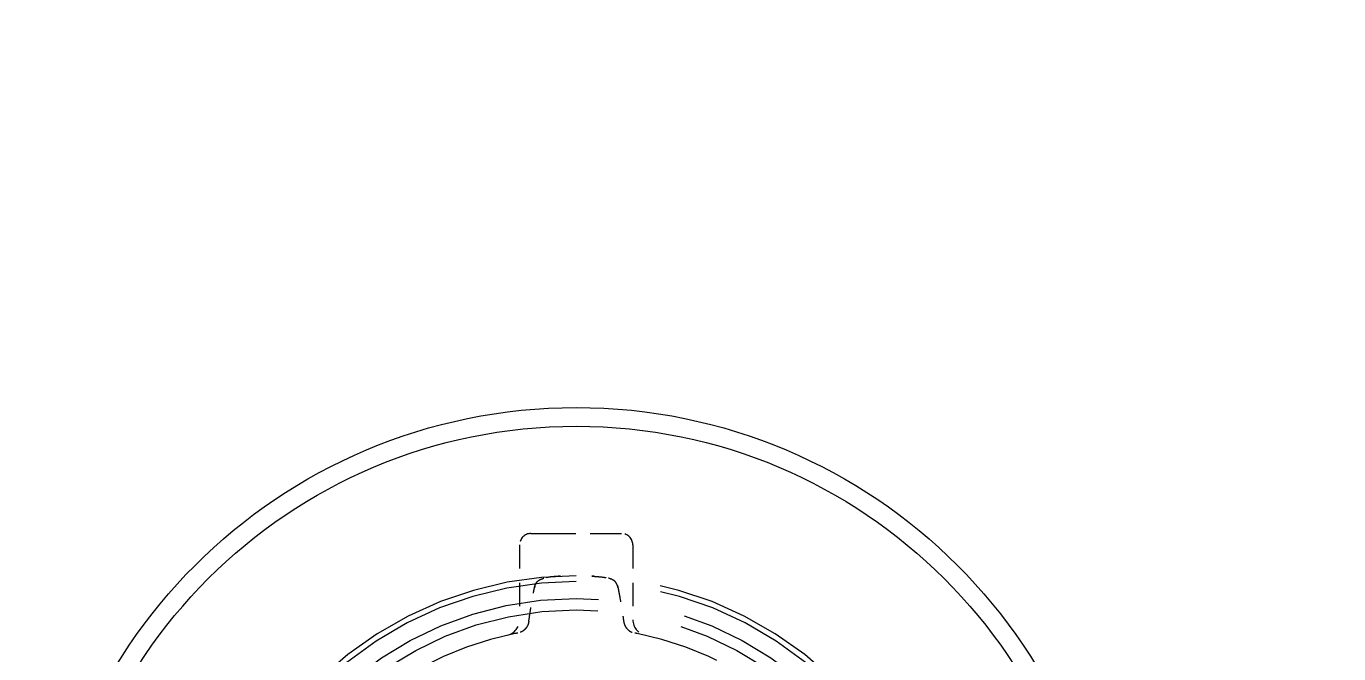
# Model space of a CAD drawing. Header units: inches. Extents: x 17 to 469, y 7 to 301.
# Drawn here: x 215.05 to 224.18, y 209.13 to 213.5 of the extents above; entities that cross this region are included whole.
import ezdxf

# ---------------------------------------------------------------- set-up
doc = ezdxf.new("R2010")
doc.units = ezdxf.units.IN
doc.header["$LTSCALE"] = 14
doc.header["$MEASUREMENT"] = 0
doc.linetypes.add('DASHED', pattern=[0.2067, 0.1654, -0.0413])
for name, color, linetype, lineweight in [('Dimension (ANSI)', 7, 'Continuous', 25), ('Hatch', 7, 'Continuous', 18), ('Hidden', 7, 'DASHED', 18), ('Visible', 7, 'Continuous', 18)]:
    doc.layers.add(name, color=color, linetype=linetype, lineweight=lineweight)
doc.styles.add('MEMCOR Medium', font='arial.ttf')
doc.dimstyles.new('Default (ANSI)', dxfattribs={"dimscale": 14, "dimtxt": 0.15, "dimasz": 0.098425, "dimexe": 0.125, "dimexo": 0.0625, "dimgap": 0.031496, "dimtad": 0, "dimtih": 1, "dimtoh": 1, "dimdec": 4, "dimrnd": 1e-08, "dimzin": 3, "dimdsep": 46, "dimlunit": 5, "dimtxsty": 'MEMCOR Medium', "dimcen": 0.09, "dimdle": 0.393701, "dimclrd": 256, "dimclre": 256, "dimclrt": 256, "dimadec": 0, "dimazin": 1, "dimtfac": 0.8, "dimtofl": 0, "dimtmove": 0, "dimatfit": 3, "dimfxl": 1, "dimfrac": 1, "dimtolj": 1, "dimtzin": 4, "dimlwd": -1, "dimlwe": -1, "dimarcsym": 0})

# ---------------------------------------------------------------- blocks, each defined once
blk = doc.blocks.new('*D30')
at = {"layer": 'Defpoints', "color": 0, "transparency": 16777216}
for p in [(238.908, 241.426), (198.7465, 201.4332), (238.908, 201.257)]:
    blk.add_point(p, dxfattribs=at)
at = {"layer": 'Dimension (ANSI)', "transparency": 16777216}
for p, q in [((198.7465, 202.3082), (198.7465, 243.176)), ((238.908, 202.132), (238.908, 243.176)), ((200.1244, 241.426), (210.4282, 241.426)), ((237.5301, 241.426), (227.2263, 241.426))]:
    blk.add_line(p, q, dxfattribs=at)
for points in [[(200.1244, 241.6556), (200.1244, 241.1963), (198.7465, 241.426)], [(237.5301, 241.6556), (237.5301, 241.1963), (238.908, 241.426)]]:
    blk.add_solid(points, dxfattribs=at)
at = {"layer": 'Dimension (ANSI)', "transparency": 16777216, "char_height": 2.1, "attachment_point": 5, "style": 'MEMCOR Medium'}
for s, insert in [('\\A1; 40{\\H0.8x;\\S3#16;} in', (218.8273, 243.6009)), ('\\A1;[1020.1 mm]', (218.8273, 239.6392))]:
    blk.add_mtext(s, dxfattribs=dict(at, insert=insert))

msp = doc.modelspace()

# ---------------------------------------------------------------- hatches: boundary and pattern name
at = {"layer": 'Hatch'}
h = msp.add_hatch(dxfattribs=at)
h.set_pattern_fill('ANSI31', color=256, scale=14, style=0)
edge = h.paths.add_edge_path()
edge.add_spline(control_points=[(235.12731, 207.28591), (235.15939, 207.25481), (235.19133, 207.22357), (235.25503, 207.16072), (235.2868, 207.12912), (235.31842, 207.09737)], knot_values=[-0.6818968, -0.6818968, -0.6818968, -0.6818968, -0.3414429, -0.3414429, 0, 0, 0, 0], degree=3, periodic=0)
edge.add_line((235.31842, 207.09737), (235.37842, 207.09738))
edge.add_ellipse((218.8781, 207.09594), major_axis=(-0.00144, 16.50032), ratio=1, start_angle=270, end_angle=349.533007)
edge.add_ellipse((218.8781, 207.09594), major_axis=(-16.22601, 2.99618), ratio=1, start_angle=270, end_angle=270.86811)
edge.add_ellipse((218.8781, 207.09594), major_axis=(-16.26954, 2.75), ratio=1, start_angle=270, end_angle=289.187766)
edge.add_ellipse((218.8781, 207.09594), major_axis=(-16.26954, -2.75), ratio=1, start_angle=270, end_angle=270.86811)
edge.add_ellipse((218.8781, 207.09594), major_axis=(-16.22601, -2.99618), ratio=1, start_angle=270, end_angle=369.076015)
edge.add_ellipse((218.8781, 207.09594), major_axis=(-15.55022, -5.51823), ratio=1, start_angle=0, end_angle=0.86811)
edge.add_ellipse((218.8781, 207.09594), major_axis=(5.7532, -15.46483), ratio=1, start_angle=270, end_angle=289.187766)
edge.add_ellipse((218.8781, 207.09594), major_axis=(-12.71483, -10.51634), ratio=1, start_angle=0, end_angle=0.86811)
edge.add_ellipse((218.8781, 207.09594), major_axis=(10.70777, -12.55404), ratio=1, start_angle=270, end_angle=294.96984)
edge.add_ellipse((218.8781, 207.09594), major_axis=(15.0065, -6.86043), ratio=1, start_angle=270, end_angle=270.932177)
edge.add_line((212.26272, 191.97981), (212.26272, 192.25311))
edge.add_ellipse((218.8781, 207.09594), major_axis=(-14.84283, 6.61538), ratio=1, start_angle=204.692155, end_angle=450, ccw=False)

# ---------------------------------------------------------------- linework, layer by layer
at = {"layer": 'Hidden', "ltscale": 0.134518}
msp.add_line((218.56314, 209.96995), (219.19306, 209.96995), dxfattribs=at)
at = {"layer": 'Hidden', "ltscale": 0.070879}
for p, q in [((218.4844, 209.89121), (218.4844, 209.3695)), ((219.2718, 209.89121), (219.2718, 209.3695))]:
    msp.add_line(p, q, dxfattribs=at)
at = {"layer": 'Hidden', "ltscale": 1.051436}
msp.add_circle((218.8781, 207.09594), 2.42126, dxfattribs=at)
at = {"layer": 'Hidden', "ltscale": 1.017243}
msp.add_circle((218.8781, 207.09594), 2.34252, dxfattribs=at)
at = {"layer": 'Hidden', "ltscale": 0.016727}
for centre, start, end in [((218.56314, 209.89121), 90, 180), ((219.19306, 209.89121), 0, 90)]:
    msp.add_arc(centre, 0.07874, start, end, dxfattribs=at)
at = {"layer": 'Hidden', "ltscale": 1.020196}
msp.add_arc((218.8781, 207.09594), 2.57874, 318.811103, 221.188897, dxfattribs=at)
at = {"layer": 'Hidden', "ltscale": 1.028156}
msp.add_arc((218.8781, 207.09594), 2.53937, 315.737682, 224.262318, dxfattribs=at)
at = {"layer": 'Hidden', "ltscale": 0.020187}
for centre, start, end in [((218.37417, 209.3695), 282.497596, 0), ((219.38204, 209.3695), 180, 257.502404)]:
    msp.add_arc(centre, 0.11024, start, end, dxfattribs=at)
at = {"layer": 'Hidden', "ltscale": 0.374385}
for start, end in [(101.031696, 172.120232), (7.879768, 78.968304)]:
    msp.add_arc((218.8781, 207.09594), 2.2185, start, end, dxfattribs=at)
at = {"layer": 'Hidden', "ltscale": 0.039956}
for points in [[(218.58754, 209.59179), (218.58881, 209.59826), (218.59046, 209.60417), (218.59429, 209.6148), (218.59648, 209.61941), (218.60177, 209.6285), (218.60485, 209.63236), (218.6138, 209.64112), (218.62065, 209.64589), (218.64058, 209.6546), (218.65221, 209.6583), (218.68255, 209.66495), (218.70202, 209.66764), (218.73771, 209.67077), (218.75285, 209.67168), (218.76855, 209.67235)], [(219.16866, 209.59179), (219.16739, 209.59826), (219.16574, 209.60417), (219.16192, 209.6148), (219.15973, 209.61941), (219.15444, 209.6285), (219.15136, 209.63236), (219.14241, 209.64112), (219.13556, 209.64589), (219.11562, 209.6546), (219.10399, 209.6583), (219.07366, 209.66495), (219.05419, 209.66764), (219.01849, 209.67077), (219.00336, 209.67168), (218.98766, 209.67235)]]:
    msp.add_open_spline(points, degree=3, knots=[0, 0, 0, 0, 0.0933159, 0.0933159, 0.1934457, 0.1934457, 0.3301734, 0.3301734, 0.5382537, 0.5382537, 0.7086183, 0.7086183, 0.9078174, 0.9078174, 1.0404018, 1.0404018, 1.0404018, 1.0404018], dxfattribs=at)
at = {"layer": 'Hidden', "ltscale": 0.039957}
for points in [[(218.76855, 209.67235), (218.7439, 209.6713), (218.72065, 209.66965), (218.67933, 209.66443), (218.66132, 209.66079), (218.63517, 209.65267), (218.62606, 209.64849), (218.61163, 209.63953), (218.60683, 209.63505), (218.59997, 209.62553), (218.59783, 209.62199), (218.59332, 209.6125), (218.591, 209.6062), (218.58856, 209.59659), (218.58802, 209.59423), (218.58754, 209.59179)], [(218.98766, 209.67235), (219.0123, 209.6713), (219.03556, 209.66965), (219.07688, 209.66443), (219.09489, 209.66079), (219.12104, 209.65267), (219.13014, 209.64849), (219.14457, 209.63953), (219.14937, 209.63505), (219.15624, 209.62553), (219.15838, 209.62199), (219.16289, 209.6125), (219.16521, 209.6062), (219.16765, 209.59659), (219.16818, 209.59423), (219.16866, 209.59179)]]:
    msp.add_open_spline(points, degree=3, knots=[1.6259433, 1.6259433, 1.6259433, 1.6259433, 1.8340265, 1.8340265, 2.0421098, 2.0421098, 2.2187074, 2.2187074, 2.422309, 2.422309, 2.5174102, 2.5174102, 2.6311706, 2.6311706, 2.6663595, 2.6663595, 2.6663595, 2.6663595], dxfattribs=at)
at = {"layer": 'Hidden', "ltscale": 0.033355}
for points, knots in [([(218.54806, 209.35691), (218.55031, 209.37267), (218.55263, 209.38842), (218.55741, 209.41988), (218.55988, 209.43559), (218.56497, 209.46696), (218.5676, 209.48263), (218.57301, 209.51391), (218.57579, 209.52953), (218.58154, 209.5607), (218.5845, 209.57626), (218.58754, 209.59179)], [5.42806322, 5.42806322, 5.42806322, 5.42806322, 5.55579253, 5.55579253, 5.68352184, 5.68352184, 5.81125115, 5.81125115, 5.93898046, 5.93898046, 6.06670977, 6.06670977, 6.06670977, 6.06670977]), ([(219.16866, 209.59179), (219.17171, 209.57627), (219.17467, 209.56071), (219.18041, 209.52954), (219.1832, 209.51393), (219.18861, 209.48265), (219.19123, 209.46698), (219.19632, 209.4356), (219.19879, 209.41989), (219.20358, 209.38842), (219.2059, 209.37267), (219.20815, 209.35691)], [10.80229425, 10.80229425, 10.80229425, 10.80229425, 10.92997331, 10.92997331, 11.05765237, 11.05765237, 11.18533142, 11.18533142, 11.31301048, 11.31301048, 11.44068954, 11.44068954, 11.44068954, 11.44068954])]:
    msp.add_open_spline(points, degree=3, knots=knots, dxfattribs=at)
at = {"layer": 'Hidden', "ltscale": 0.016256}
for points, knots in [([(218.54806, 209.35691), (218.54714, 209.35047), (218.54553, 209.3437), (218.54045, 209.32996), (218.53695, 209.32294), (218.52773, 209.30948), (218.52202, 209.30309), (218.50905, 209.29214), (218.50177, 209.28755), (218.48667, 209.28059), (218.47892, 209.27824), (218.47148, 209.27686)], [0.050653333, 0.050653333, 0.050653333, 0.050653333, 0.065375604, 0.065375604, 0.080097875, 0.080097875, 0.094820147, 0.094820147, 0.109542418, 0.109542418, 0.124264689, 0.124264689, 0.124264689, 0.124264689]), ([(219.20815, 209.35691), (219.20907, 209.35047), (219.21068, 209.3437), (219.21575, 209.32997), (219.21926, 209.32294), (219.22847, 209.30948), (219.23418, 209.30309), (219.24715, 209.29214), (219.25443, 209.28755), (219.26954, 209.28059), (219.27729, 209.27824), (219.28472, 209.27686)], [0.05065434, 0.05065434, 0.05065434, 0.05065434, 0.065376369, 0.065376369, 0.080098398, 0.080098398, 0.094820426, 0.094820426, 0.109542455, 0.109542455, 0.124264484, 0.124264484, 0.124264484, 0.124264484])]:
    msp.add_open_spline(points, degree=3, knots=knots, dxfattribs=at)
at = {"layer": 'Hidden', "ltscale": 0.002566}
for points, knots in [([(218.47148, 209.27686), (218.46897, 209.27639), (218.46612, 209.27585), (218.46005, 209.2747), (218.45682, 209.27407), (218.45359, 209.27345)], [0, 0, 0, 0, 0.025351195, 0.025351195, 0.051309005, 0.051309005, 0.051309005, 0.051309005]), ([(219.30262, 209.27345), (219.29939, 209.27407), (219.29616, 209.2747), (219.29009, 209.27585), (219.28724, 209.27639), (219.28472, 209.27686)], [-0.051309005, -0.051309005, -0.051309005, -0.051309005, -0.025351194, -0.025351194, 0, 0, 0, 0])]:
    msp.add_open_spline(points, degree=3, knots=knots, dxfattribs=at)
at = {"layer": 'Visible'}
for radius in [3.75, 3.62]:
    msp.add_circle((218.8781, 207.09594), radius, dxfattribs=at)
for radius, start, end in [(16.50032, 0.005, 246.36401), (16.25032, 0.669834, 245.977679), (16.00032, 0.669834, 249.632823), (15.94, 289.774936, 250.225064)]:
    msp.add_arc((218.8781, 207.09594), radius, start, end, dxfattribs=at)

# ---------------------------------------------------------------- dimensions: what is measured, and where the dimension line sits
at = {"layer": 'Dimension (ANSI)'}
dim = msp.add_linear_dim(base=(238.90802, 241.42597), p1=(198.74648, 201.43316), p2=(238.90802, 201.257), angle=180, text=' <> in\\X[1020.1 mm]', dimstyle='Default (ANSI)', override={"dimgap": 0.031496, "dimtih": 0, "dimtoh": 0, "dimdec": 4, "dimpost": '', "dimtol": 0, "dimlim": 0, "dimtp": 0, "dimtm": 0, "dimtdec": 2, "dimatfit": 1}, dxfattribs=at)
dim.commit()
dim.dimension.update_dxf_attribs({"geometry": '*D30', "text_midpoint": (218.82725, 241.42597), "dimtype": 160})

doc.saveas('drawing.dxf')
